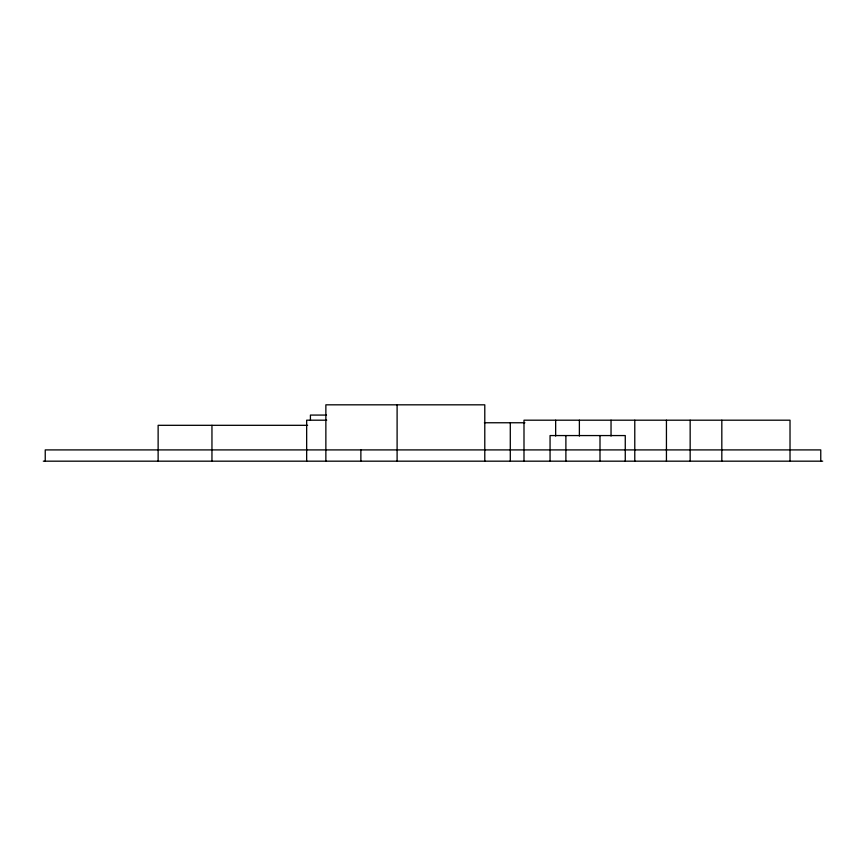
<?xml version="1.0" encoding="UTF-8"?>
<svg xmlns="http://www.w3.org/2000/svg" width="866" height="866" viewBox="0 0 866 866"><rect width="100%" height="100%" fill="white"/><g stroke="black" fill="none" stroke-linecap="round" stroke-linejoin="round"><path stroke-width="1.3" d="M326.493 415.074L310.418 415.074L310.418 420.346M326.72 420.194L306.661 420.194L306.661 461.177M484.386 422.76L524.904 422.76M307.614 425.314L158.132 425.314L158.132 461.177M43.3 461.177L822.7 461.177M820.762 461.177L820.762 449.909L45.238 449.909L45.238 461.177M790.019 461.177L790.019 420.194L523.995 420.194L523.995 461.177M721.822 420.194L721.822 461.177M690.159 420.194L690.159 461.177M666.441 420.194L666.441 461.177M634.778 420.194L634.778 461.177M625.263 461.177L625.263 435.566L550.062 435.566L550.062 461.177M611.039 420.194L611.039 436.053M599.997 435.566L599.997 461.177M579.376 420.194L579.376 436.053M565.888 435.566L565.888 461.177M555.658 420.194L555.658 436.053M510.291 422.76L510.291 461.177M484.787 461.177L484.787 404.823L325.865 404.823L325.865 461.177M397.104 404.823L397.104 461.177M360.873 449.909L360.873 461.177M211.954 425.314L211.954 461.177"/></g></svg>
